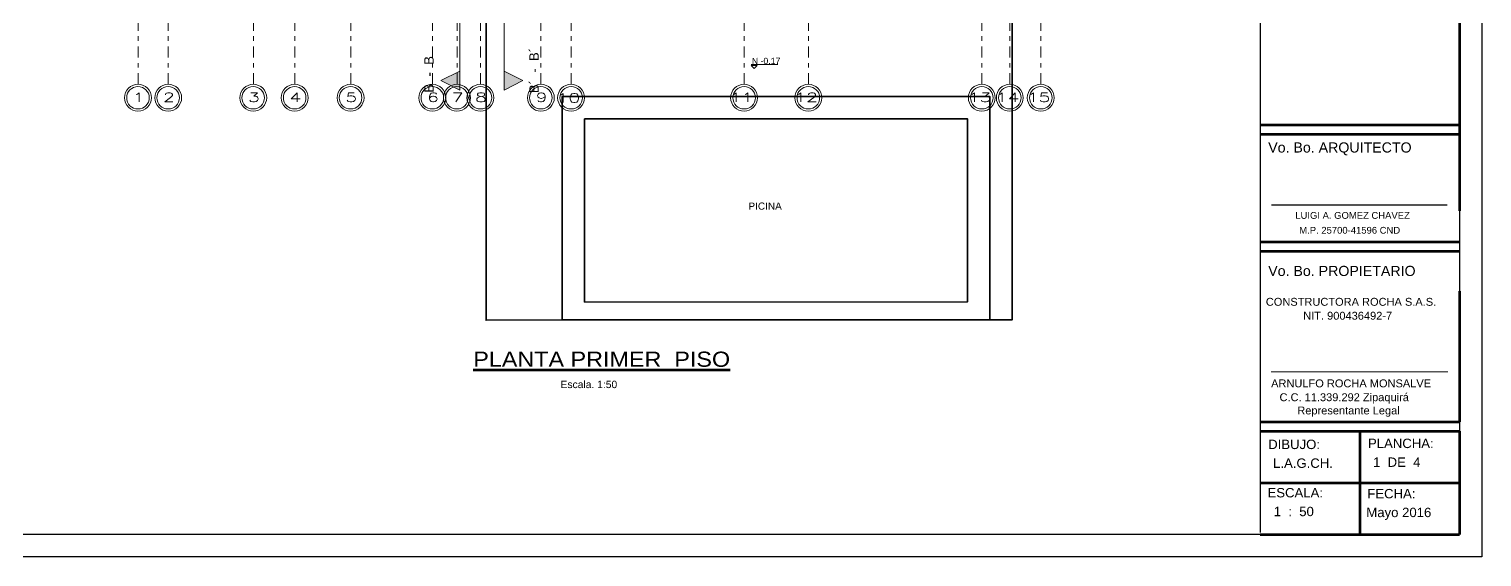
# Model space of a CAD drawing. Header units: metres. Extents: x -50 to 76, y -61 to 14.
# Drawn here: x -22.49 to 9.96, y -20.8 to -8.99 of the extents above; entities that cross this region are included whole.
import ezdxf
from ezdxf.enums import TextEntityAlignment as Align

# ---------------------------------------------------------------- set-up
doc = ezdxf.new("R2010")
doc.units = ezdxf.units.M
doc.header["$MEASUREMENT"] = 0
for name, pattern in [('CENTER', [2, 1.25, -0.25, 0.25, -0.25]), ('CENTERX2', [4, 2.5, -0.5, 0.5, -0.5]), ('DASHDOT2', [0.5, 0.25, -0.125, 0, -0.125])]:
    doc.linetypes.add(name, pattern=pattern)
for name, color, linetype, lineweight in [('.15', 5, 'Continuous', 5), ('1 CORTES', 113, 'Continuous', 18), ('1 NIVELES', 145, 'Continuous', 18), ('1 PISOS', 252, 'Continuous', 35), ('1 TEXTOS', 4, 'Continuous', 20), ('_TXT1', 7, 'Continuous', 0), ('achurados', 251, 'Continuous', 0), ('EJES', 251, 'CENTERX2', 0), ('F-PLANO 3', 81, 'Continuous', 20), ('muros', 7, 'Continuous', 60), ('TEXTO1', 7, 'Continuous', 60), ('TEXTOS', 4, 'Continuous', 25), ('TITULOS', 9, 'Continuous', 60), ('VP', 2, 'Continuous', 25)]:
    doc.layers.add(name, color=color, linetype=linetype, lineweight=lineweight)
doc.styles.add('DISEÑO', font='arial.ttf', dxfattribs={"width": 1.1})
doc.styles.add('Estilo_Generado_1', font='arial.ttf')
doc.styles.add('LEROY', font='arial.ttf')
doc.styles.add('ROMANS', font='romans', dxfattribs={"width": 0.7})
doc.styles.add('style1', font='swissk.ttf')

# ---------------------------------------------------------------- blocks, each defined once
blk = doc.blocks.new('FORMATO')
at = {"layer": '.15', "linetype": 'Continuous', "lineweight": 18, "ltscale": 0.03}
blk.add_line((-61.096, -37.135), (-57.15, -37.135), dxfattribs=at)
for p, q in [((-56.387, -6.272), (-56.387, -41.272)), ((-61.344, -6.772), (-61.344, -40.725)), ((-56.887, -6.772), (-56.887, -40.772)), ((-56.887, -40.772), (-115.887, -40.772)), ((-56.387, -41.272), (-116.387, -41.272))]:
    blk.add_line(p, q)
at = {"layer": 'muros'}
for p, q in [((-56.887, -26.597), (-56.887, -32.279)), ((-56.887, -30.908), (-56.887, -33.533)), ((-61.344, -31.605), (-56.887, -31.605)), ((-61.344, -31.815), (-56.887, -31.815)), ((-61.344, -34.224), (-56.887, -34.224)), ((-61.344, -34.434), (-56.887, -34.434)), ((-56.887, -35.324), (-56.887, -38.252)), ((-61.344, -38.252), (-56.887, -38.252)), ((-61.344, -38.462), (-56.887, -38.462)), ((-59.115, -38.462), (-59.115, -40.772)), ((-56.887, -38.462), (-56.887, -40.772)), ((-61.344, -39.617), (-56.887, -39.617)), ((-61.344, -40.772), (-56.887, -40.772))]:
    blk.add_line(p, q, dxfattribs=at)
at = {"layer": 'VP'}
blk.add_line((-61.087, -33.395), (-57.165, -33.395), dxfattribs=at)
at = {"layer": 'muros', "style": 'style1'}
for s, height, p in [('Vo. Bo. ARQUITECTO', 0.2268, (-61.162, -32.227)), ('Vo. Bo. PROPIETARIO', 0.2268, (-61.162, -34.988)), ('CONSTRUCTORA ROCHA S.A.S.', 0.1764, (-61.215, -35.654)), ('NIT. 900436492-7', 0.1764, (-60.38, -35.965)), ('ARNULFO ROCHA MONSALVE', 0.1764, (-61.097, -37.478)), ('C.C. 11.339.292 Zipaquirá', 0.1764, (-60.909, -37.788)), ('Representante Legal', 0.1764, (-60.512, -38.084)), ('DIBUJO:', 0.21, (-61.162, -38.859)), ('PLANCHA:', 0.21, (-58.933, -38.837)), ('ESCALA:', 0.21, (-61.177, -39.94)), ('FECHA:', 0.21, (-58.948, -39.961))]:
    blk.add_text(s, height=height, dxfattribs=at).set_placement(p)
at = {"layer": 'VP', "style": 'style1'}
for s, height, p in [('LUIGI A. GOMEZ CHAVEZ', 0.1512, (-60.557, -33.709)), ('M.P. 25700-41596 CND', 0.1512, (-60.468, -34.041)), ('L.A.G.CH.', 0.21, (-61.053, -39.279)), ('1  DE  4', 0.21, (-58.82, -39.257)), ('1  :  50', 0.21, (-61.039, -40.36)), ('Mayo 2016', 0.21, (-58.97, -40.381))]:
    blk.add_text(s, height=height, dxfattribs=at).set_placement(p)

msp = doc.modelspace()

# ---------------------------------------------------------------- hatches: boundary and pattern name
at = {"layer": '1 CORTES'}
for points in [[(-12.872, -9.936), (-13.293, -10.146), (-12.872, -10.357)], [(-11.882, -9.936), (-11.882, -10.357), (-11.461, -10.146)]]:
    msp.add_hatch(color=256, dxfattribs=at).paths.add_polyline_path(points)

# ---------------------------------------------------------------- linework, layer by layer
for p, q in [((-12.872, -9.936), (-12.872, 7.946)), ((-11.882, 7.946), (-11.882, -9.936)), ((-13.293, -10.146), (-12.872, -9.936)), ((-12.872, -9.936), (-12.872, -10.357)), ((-11.882, -10.357), (-11.882, -9.757)), ((-11.882, -9.936), (-11.882, -10.357)), ((-11.461, -10.146), (-11.882, -9.936)), ((-12.872, -10.357), (-13.293, -10.146)), ((-11.882, -10.357), (-11.461, -10.146))]:
    msp.add_line(p, q, dxfattribs=at)
at = {"layer": '1 NIVELES', "color": 2, "linetype": 'CENTER'}
for p, q in [((-6.366, -9.789), (-5.769, -9.789)), ((-6.298, -9.873), (-6.363, -9.808)), ((-6.363, -9.808), (-6.232, -9.808)), ((-6.298, -9.873), (-6.232, -9.808))]:
    msp.add_line(p, q, dxfattribs=at)
at = {"layer": '1 PISOS'}
msp.add_line((-10.584, -15.5), (-1.034, -15.5), dxfattribs=at)
for points in [[(-12.284, -8.75), (-1.034, -8.75), (-1.034, -3.75), (-0.534, -3.75), (-0.534, -15.5), (-1.034, -15.5), (-1.034, -10.5), (-10.584, -10.5), (-10.584, -15.5), (-12.284, -15.505)], [(-10.084, -11), (-1.534, -11), (-1.534, -15.096), (-10.084, -15.1)]]:
    msp.add_lwpolyline(points, close=True, dxfattribs=at)
at = {"layer": 'achurados', "color": 251, "linetype": 'ByBlock'}
for centre in [(-20.061, -10.529), (-19.386, -10.529), (-17.486, -10.529), (-16.561, -10.529), (-15.311, -10.529), (-13.486, -10.529), (-12.936, -10.529), (-12.411, -10.529), (-11.061, -10.529), (-10.386, -10.529), (-6.521, -10.529), (-5.086, -10.529), (-1.211, -10.529), (-0.586, -10.529), (0.106, -10.529)]:
    msp.add_circle(centre, 0.3, dxfattribs=at)
at = {"layer": 'EJES', "linetype": 'DASHDOT2'}
for p, q in [((-20.059, -10.231), (-20.059, 7.233)), ((-20.059, -10.231), (-20.059, 7.233)), ((-19.384, -10.231), (-19.384, 7.233)), ((-19.384, -10.231), (-19.384, 7.233)), ((-17.484, -10.231), (-17.484, 7.233)), ((-17.484, -10.231), (-17.484, 7.233)), ((-16.559, -10.231), (-16.559, 7.233)), ((-16.559, -10.231), (-16.559, 7.233)), ((-15.309, -10.231), (-15.309, 7.233)), ((-15.309, -10.231), (-15.309, 7.233)), ((-13.484, -10.231), (-13.484, 7.233)), ((-12.934, -10.231), (-12.934, 7.233)), ((-12.409, -10.231), (-12.409, 7.233)), ((-12.409, -10.231), (-12.409, 7.233)), ((-11.059, -10.231), (-11.059, 7.233)), ((-11.059, -10.231), (-11.059, 7.233)), ((-10.384, -10.231), (-10.384, 7.233)), ((-10.384, -10.231), (-10.384, 7.233)), ((-6.519, -10.231), (-6.519, 7.233)), ((-6.519, -10.231), (-6.519, 7.233)), ((-5.084, -10.231), (-5.084, 7.233)), ((-5.084, -10.231), (-5.084, 7.233)), ((-1.209, -10.231), (-1.209, 7.233)), ((-1.209, -10.231), (-1.209, 7.233)), ((-0.584, -10.231), (-0.584, 7.233)), ((0.108, -10.231), (0.108, 7.233))]:
    msp.add_line(p, q, dxfattribs=at)
at = {"layer": 'F-PLANO 3', "color": 1, "linetype": 'ByBlock'}
for centre in [(-20.061, -10.529), (-19.386, -10.529), (-17.486, -10.529), (-16.561, -10.529), (-15.311, -10.529), (-13.486, -10.529), (-12.936, -10.529), (-12.411, -10.529), (-11.061, -10.529), (-10.386, -10.529), (-6.521, -10.529), (-5.086, -10.529), (-1.211, -10.529), (-0.586, -10.529), (0.106, -10.529)]:
    msp.add_circle(centre, 0.252, dxfattribs=at)

# ---------------------------------------------------------------- block references
msp.add_blockref('FORMATO', (66.349, 20.472))

# ---------------------------------------------------------------- texts
at = {"layer": '1 CORTES', "style": 'Estilo_Generado_1'}
for s, p in [('B  -  B', (-13.456, -10.415)), ('B´  -  B´', (-11.107, -10.428))]:
    msp.add_text(s, height=0.2107, rotation=90, dxfattribs=at).set_placement(p)
at = {"layer": '1 TEXTOS', "insert": (-6.424, -12.873), "char_height": 0.16, "attachment_point": 1, "style": 'Estilo_Generado_1'}
msp.add_mtext('\\A1;PICINA', dxfattribs=at)
at = {"layer": '_TXT1', "style": 'ROMANS', "width": 1.5}
for s, height, p in [('1', 0.204, (-20.177, -10.622)), ('2', 0.204, (-19.502, -10.622)), ('3', 0.204, (-17.602, -10.622)), ('4', 0.204, (-16.677, -10.622)), ('5', 0.204, (-15.427, -10.622)), ('6', 0.204, (-13.602, -10.622)), ('7', 0.204, (-13.052, -10.622)), ('8', 0.204, (-12.527, -10.622)), ('9', 0.204, (-11.177, -10.622)), ('10', 0.2042, (-10.707, -10.639)), ('11', 0.2042, (-6.842, -10.622)), ('12', 0.2042, (-5.397, -10.622)), ('13', 0.2042, (-1.522, -10.622)), ('14', 0.2042, (-0.897, -10.622)), ('15', 0.2042, (-0.204, -10.622))]:
    msp.add_text(s, height=height, dxfattribs=at).set_placement(p)
at = {"layer": 'TEXTO1', "style": 'DISEÑO'}
msp.add_text('Escala. 1:50', height=0.16459, dxfattribs=at).set_placement((-9.988, -17.073), align=Align.BOTTOM_CENTER)
at = {"layer": 'TEXTOS', "color": 2, "style": 'LEROY'}
msp.add_text('N -0.17', height=0.1389, rotation=0.0654, dxfattribs=at).set_placement((-6.348, -9.776))
at = {"layer": 'TITULOS', "style": 'DISEÑO', "width": 1.1}
msp.add_text('%%UPLANTA PRIMER  PISO', height=0.33936, dxfattribs=at).set_placement((-9.702, -16.649), align=Align.BOTTOM_CENTER)

doc.saveas('drawing.dxf')
